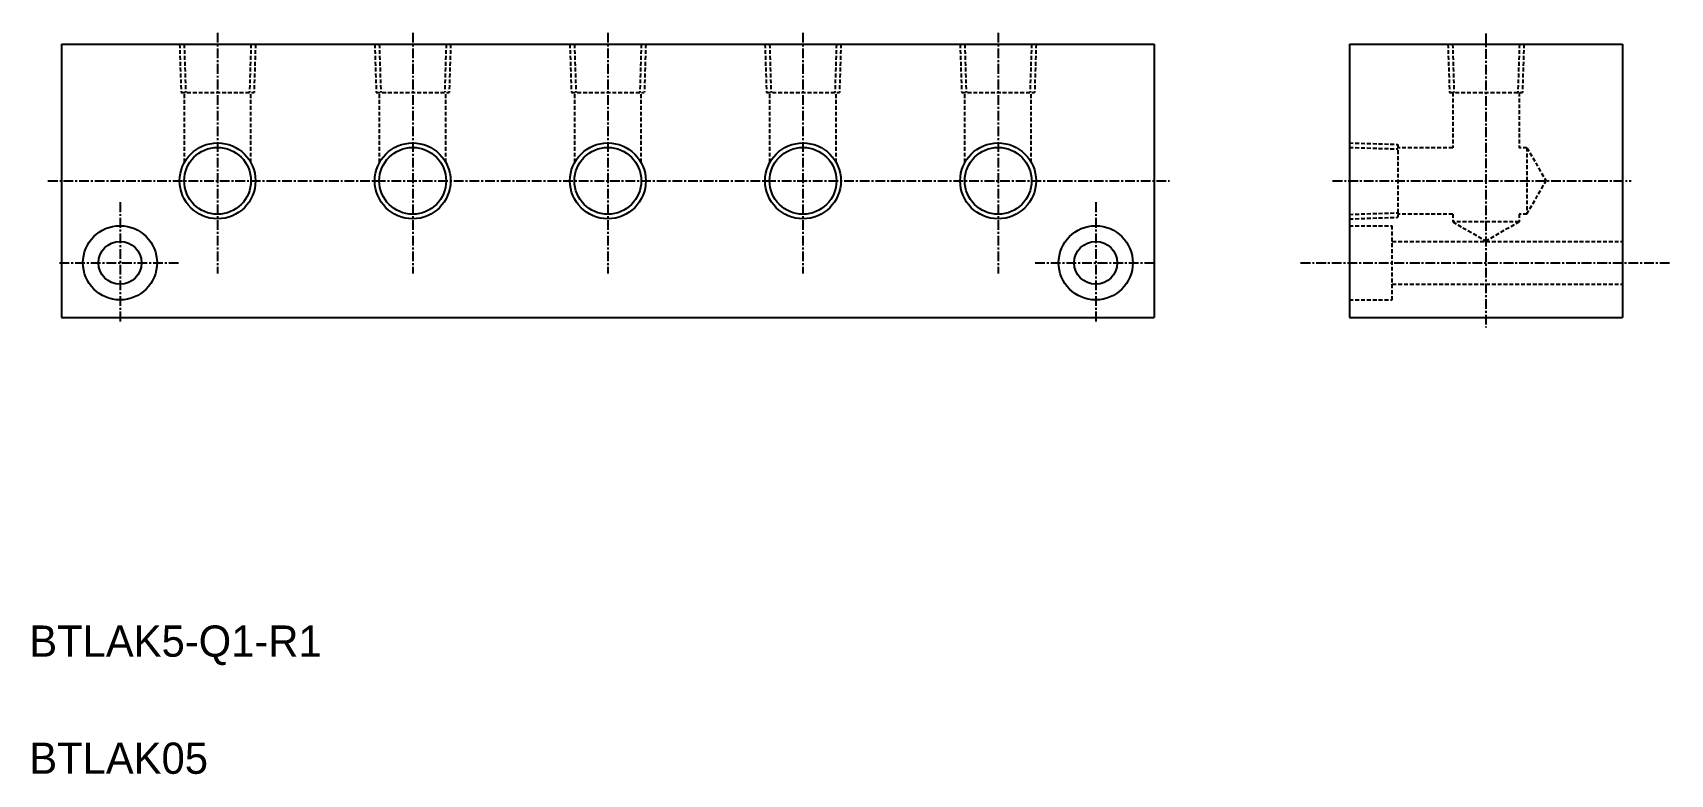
# Model space of a CAD drawing. Extents: x 752 to 962, y 266 to 361.
import ezdxf

# ---------------------------------------------------------------- set-up
doc = ezdxf.new("R2010")
doc.units = 0
doc.linetypes.add('CENTER', pattern=[2, 1.25, -0.25, 0.25, -0.25])
doc.linetypes.add('DASHED', pattern=[0.75, 0.5, -0.25])
doc.layers.get('0').update_dxf_attribs({"linetype": 'CONTINUOUS'})
doc.layers.add('CENTER', color=1, linetype='CENTER')

msp = doc.modelspace()

# ---------------------------------------------------------------- linework, layer by layer
for p, q in [((756.01, 359.59), (896.01, 359.59)), ((756.01, 359.59), (756.01, 324.59)), ((896.01, 359.59), (896.01, 324.59)), ((921.01, 359.59), (921.01, 324.59)), ((921.01, 359.59), (956.01, 359.59)), ((956.01, 359.59), (956.01, 324.59)), ((921.01, 348.34), (921.01, 348.34)), ((921.01, 342.09), (921.01, 342.09)), ((756.01, 324.59), (896.01, 324.59)), ((921.01, 324.59), (956.01, 324.59))]:
    msp.add_line(p, q)
at = {"color": 3, "linetype": 'DASHED'}
for p, q in [((771.14, 359.59), (771.34, 353.39)), ((771.73, 359.59), (771.92, 353.39)), ((780.29, 359.59), (780.1, 353.39)), ((780.87, 359.59), (780.68, 353.39)), ((796.14, 359.59), (796.34, 353.39)), ((796.73, 359.59), (796.92, 353.39)), ((805.29, 359.59), (805.1, 353.39)), ((805.87, 359.59), (805.68, 353.39)), ((821.14, 359.59), (821.34, 353.39)), ((821.73, 359.59), (821.92, 353.39)), ((830.29, 359.59), (830.1, 353.39)), ((830.87, 359.59), (830.68, 353.39)), ((846.14, 359.59), (846.34, 353.39)), ((846.73, 359.59), (846.92, 353.39)), ((855.29, 359.59), (855.1, 353.39)), ((855.87, 359.59), (855.68, 353.39)), ((871.14, 359.59), (871.34, 353.39)), ((871.73, 359.59), (871.92, 353.39)), ((880.29, 359.59), (880.1, 353.39)), ((880.87, 359.59), (880.68, 353.39)), ((933.64, 359.59), (933.84, 353.39)), ((934.23, 359.59), (934.42, 353.39)), ((942.79, 359.59), (942.6, 353.39)), ((943.37, 359.59), (943.18, 353.39)), ((771.34, 353.39), (780.68, 353.39)), ((771.76, 344.45), (771.76, 353.39)), ((780.26, 344.45), (780.26, 353.39)), ((796.34, 353.39), (805.68, 353.39)), ((796.76, 344.45), (796.76, 353.39)), ((805.26, 344.45), (805.26, 353.39)), ((821.34, 353.39), (830.68, 353.39)), ((821.76, 344.45), (821.76, 353.39)), ((830.26, 344.45), (830.26, 353.39)), ((846.34, 353.39), (855.68, 353.39)), ((846.76, 344.45), (846.76, 353.39)), ((855.26, 344.45), (855.26, 353.39)), ((871.34, 353.39), (880.68, 353.39)), ((871.76, 344.45), (871.76, 353.39)), ((880.26, 344.45), (880.26, 353.39)), ((933.84, 353.39), (943.18, 353.39)), ((934.26, 353.39), (934.26, 346.34)), ((942.76, 353.39), (942.76, 346.34)), ((921.01, 346.95), (927.21, 346.76)), ((921.01, 346.37), (927.21, 346.18)), ((927.21, 346.76), (927.21, 337.42)), ((934.26, 346.34), (927.21, 346.34)), ((943.76, 346.34), (942.76, 346.34)), ((943.76, 346.34), (946.21, 342.09)), ((943.76, 346.34), (943.76, 337.84)), ((943.76, 337.84), (946.21, 342.09)), ((921.01, 337.8), (927.21, 338)), ((934.26, 337.84), (927.21, 337.84)), ((934.26, 337.84), (934.26, 336.84)), ((943.76, 337.84), (942.76, 337.84)), ((942.76, 337.84), (942.76, 336.84)), ((921.01, 337.22), (927.21, 337.42)), ((921.01, 336.34), (926.51, 336.34)), ((926.51, 326.84), (926.51, 336.34)), ((942.76, 336.84), (934.26, 336.84)), ((934.26, 336.84), (938.51, 334.38)), ((942.76, 336.84), (938.51, 334.38)), ((926.51, 334.34), (956.01, 334.34)), ((926.51, 328.84), (956.01, 328.84)), ((921.01, 326.84), (926.51, 326.84))]:
    msp.add_line(p, q, dxfattribs=at)
at = {"color": 3}
for centre in [(776.01, 342.09), (801.01, 342.09), (826.01, 342.09), (851.01, 342.09), (876.01, 342.09)]:
    msp.add_circle(centre, 4.86, dxfattribs=at)
for centre, radius in [((776.01, 342.09), 4.28), ((801.01, 342.09), 4.28), ((826.01, 342.09), 4.28), ((851.01, 342.09), 4.28), ((876.01, 342.09), 4.28), ((763.51, 331.59), 4.75), ((888.51, 331.59), 4.75), ((763.51, 331.59), 2.75), ((888.51, 331.59), 2.75)]:
    msp.add_circle(centre, radius)
at = {"layer": 'CENTER', "color": 1, "linetype": 'CENTER'}
for p, q in [((776.01, 361.06), (776.01, 330.23)), ((801.01, 361.06), (801.01, 330.23)), ((826.01, 361.06), (826.01, 330.23)), ((851.01, 361.06), (851.01, 330.23)), ((876.01, 361.06), (876.01, 330.23)), ((938.51, 360.95), (938.51, 323.31)), ((754.28, 342.09), (897.98, 342.09)), ((918.87, 342.09), (957.13, 342.09)), ((763.51, 339.34), (763.51, 323.84)), ((888.51, 339.34), (888.51, 323.84)), ((755.76, 331.59), (771.26, 331.59)), ((880.76, 331.59), (896.26, 331.59)), ((914.77, 331.59), (962.12, 331.59))]:
    msp.add_line(p, q, dxfattribs=at)

# ---------------------------------------------------------------- texts
for s, p in [('BTLAK5-Q1-R1', (751.89, 281.14)), ('BTLAK05', (751.89, 266.14))]:
    msp.add_text(s, height=4).set_placement(p)

doc.saveas('drawing.dxf')
